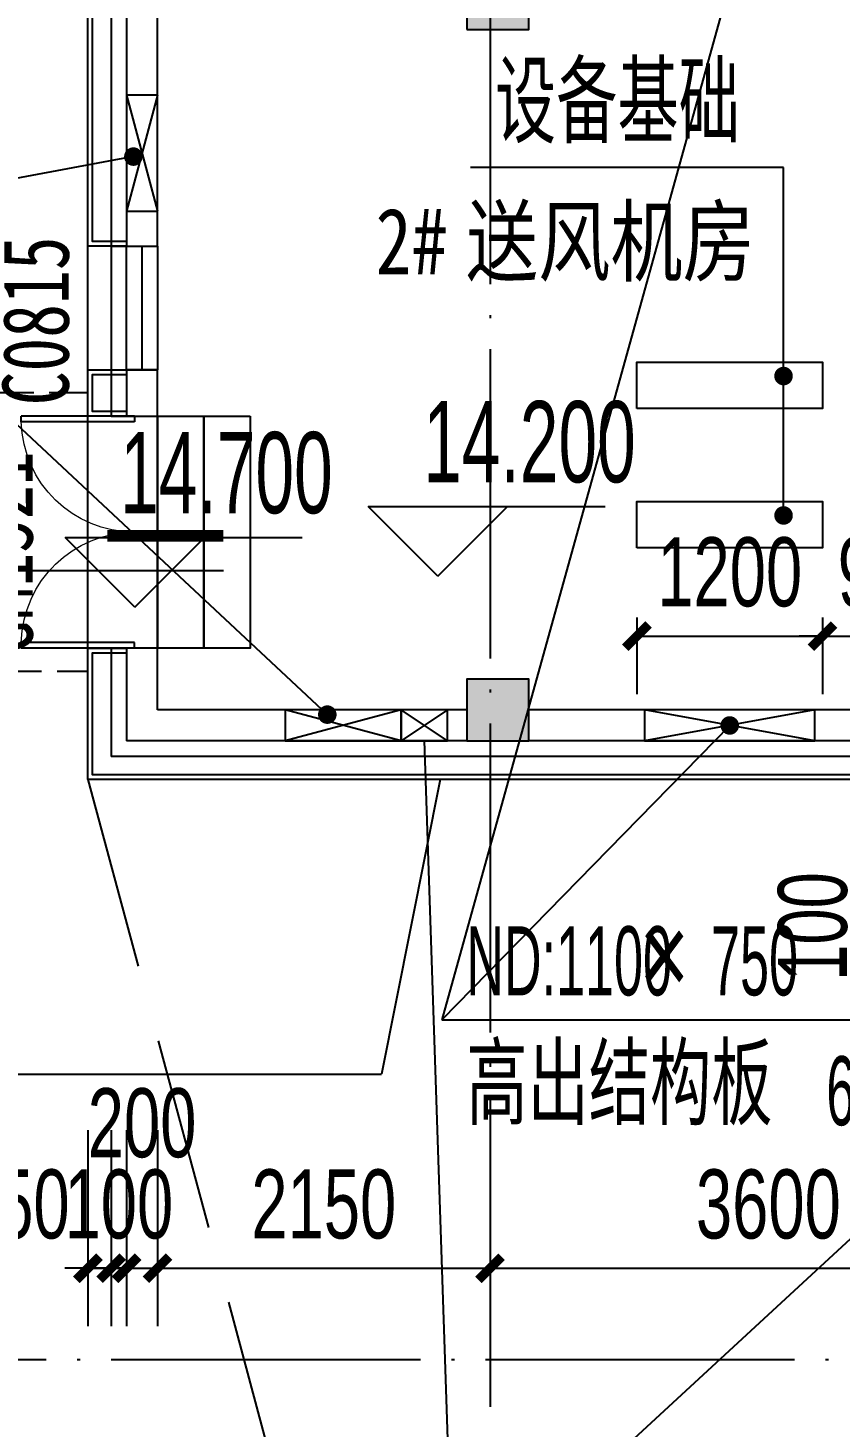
# Model space of a CAD drawing. Extents: x -409435 to 356702, y -107829 to 330904.
# Drawn here: x 101412 to 106663, y 274564 to 283610 of the extents above; entities that cross this region are included whole.
import ezdxf
from ezdxf.xclip import XClip

# ---------------------------------------------------------------- set-up
doc = ezdxf.new("R2010")
doc.units = 0
doc.header["$LTSCALE"] = 1000
doc.header["$MEASUREMENT"] = 0
doc.header["$XCLIPFRAME"] = 0
doc.linetypes.add('104-14# 核心筒$0$DOTE', pattern=[2.42, 2, -0.2, 0.02, -0.2])
doc.linetypes.add('X-104 14#平面$0$DASH', pattern=[0.35, 0.25, -0.1])
for name, color, linetype in [('01-标注_尺寸', 124, 'Continuous'), ('01-标注_符号', 200, 'Continuous'), ('02-TEXT_标注', 130, 'Continuous'), ('104-14# 核心筒$0$A_AXIS-轴线', 36, '104-14# 核心筒$0$DOTE'), ('PUB_HATCH', 8, 'Continuous'), ('X-104 14#平面$0$01-标注_标高', 200, 'Continuous'), ('X-104 14#平面$0$02-TEXT_房间', 7, 'Continuous'), ('X-104 14#平面$0$02-TEXT_标注', 130, 'Continuous'), ('X-104 14#平面$0$02-TEXT_门窗', 151, 'Continuous'), ('X-104 14#平面$0$A-C_玻璃幕墙', 140, 'Continuous'), ('X-104 14#平面$0$A-C_窗', 140, 'Continuous'), ('X-104 14#平面$0$A-C_门', 150, 'Continuous'), ('X-104 14#平面$0$A-O_分水线', 127, 'Continuous'), ('X-104 14#平面$0$A-O_屋面', 201, 'Continuous'), ('X-104 14#平面$0$A-O_散水', 134, 'Continuous'), ('X-104 14#平面$0$A-SUR_保温', 222, 'Continuous'), ('X-104 14#平面$0$A-SUR_看线', 231, 'Continuous'), ('X-104 14#平面$0$A-TECH_暖通', 6, 'Continuous'), ('X-104 14#平面$0$A-TECH_电气', 240, 'Continuous'), ('X-104 14#平面$0$A_STR-砌块墙', 121, 'Continuous'), ('X-104 14#平面$0$A_STR-砼柱', 51, 'Continuous')]:
    doc.layers.add(name, color=color, linetype=linetype)
doc.styles.add('_TCH_DIM', font='ros.shx', dxfattribs={"width": 0.8, "height": 2, "bigfont": 'jd.shx'})
doc.styles.add('_TCH_DIM_T3', font='ros.shx', dxfattribs={"width": 0.705882, "bigfont": 'jd.shx'})
doc.styles.add('X-104 14#平面$0$_TCH_DIM', font='ros.shx', dxfattribs={"width": 0.8, "bigfont": 'jd.shx'})
doc.styles.add('X-104 14#平面$0$_TCH_SPACE', font='STXIHEI_0.TTF', dxfattribs={"width": 0.8, "height": 5})
doc.styles.add('X-104 14#平面$0$_TCH_WINDOW', font='STXIHEI_0.TTF', dxfattribs={"width": 0.75, "height": 3.5})
doc.dimstyles.new('_TCH_ARCH&&150', dxfattribs={"dimtxt": 446.25, "dimasz": 150, "dimexe": 375, "dimexo": 450, "dimgap": 189.375, "dimtad": 1, "dimdec": 0, "dimzin": 0, "dimdsep": 46, "dimtxsty": '_TCH_DIM_T3', "dimblk": 'ARCHTICK', "dimcen": 0.09, "dimclrt": 7, "dimazin": 2, "dimtfac": 1, "dimtdec": 0, "dimtix": 1, "dimtmove": 2, "dimatfit": 3, "dimfxl": 0, "dimtolj": 1, "dimtzin": 0, "dimarcsym": 0})

# ---------------------------------------------------------------- blocks, each defined once
blk = doc.blocks.new('104-14# 核心筒')
at = {"layer": '104-14# 核心筒$0$A_AXIS-轴线'}
for p, q in [((104400, 317833.6), (104400, 259754.9)), ((-9370.1, 275000), (120259.9, 275000))]:
    blk.add_line(p, q, dxfattribs=at)
blk = doc.blocks.new('X-104 14#平面$0$0000')
for p in [(62676.7, 9721.2), (45350, 7816.9)]:
    blk.add_line(p, (62299.2, 7816.9))
blk = doc.blocks.new('*U419')
blk.add_lwpolyline([(200, 0), (200, 300), (0, 300), (0, 0), (200, 0), (0, 300), (0, 0), (200, 300)])
blk = doc.blocks.new('X-104 14#平面$0$dd')
at = {"layer": 'X-104 14#平面$0$A-TECH_电气', "rotation": 90}
blk.add_blockref('*U419', (104187.7, -20100), dxfattribs=at)
blk = doc.blocks.new('*U431')
blk.add_lwpolyline([(200, 0), (200, 1100), (0, 1100), (0, 0), (200, 0), (0, 1100), (0, 0), (200, 1100)])
blk = doc.blocks.new('*U433')
blk.add_lwpolyline([(200, 0), (200, 750), (0, 750), (0, 0), (200, 0), (0, 750), (0, 0), (200, 750)])
blk = doc.blocks.new('_FZH')
blk.add_lwpolyline([(-0.5, -0.5), (0.5, -0.5), (0.5, 0.5), (-0.5, 0.5)], close=True)
at = {"layer": 'PUB_HATCH'}
blk.add_solid([(-0.5, -0.5), (0.5, -0.5), (-0.5, 0.5), (0.5, 0.5)], dxfattribs=at)
blk = doc.blocks.new('X-104 14#平面$0$$DorLib2D$00000002')
for p, q in [((-0.5, 0), (-0.5, 0.4875)), ((-0.475, 0.4875), (-0.5, 0.4875)), ((-0.475, 0), (-0.475, 0.4875)), ((0.475, 0), (0.475, 0.4875)), ((0.475, 0.4875), (0.5, 0.4875)), ((0.5, 0), (0.5, 0.4875)), ((-0.5, 0), (-0.475, 0)), ((0.5, 0), (0.475, 0))]:
    blk.add_line(p, q)
at = {"lineweight": 13}
for centre, start, end in [((-0.4875, 0), 0, 88.53072), ((0.4875, 0), 91.46928, 180)]:
    blk.add_arc(centre, 0.4875, start, end, dxfattribs=at)
blk = doc.blocks.new('X-104 14#平面$0$$TCHSYS$WIN2D')
for p, q in [((-0.5, 0.5), (0.5, 0.5)), ((-0.5, 0.5), (-0.5, -0.5)), ((0.5, 0.5), (0.5, -0.5)), ((0.5, 0.167), (-0.5, 0.167)), ((0.5, -0.167), (-0.5, -0.167)), ((-0.5, -0.5), (0.5, -0.5))]:
    blk.add_line(p, q)
blk = doc.blocks.new('X-104 14#平面')
at = {"layer": 'X-104 14#平面$0$01-标注_标高'}
for p, q in [((104062.4, 280065.1), (103612.4, 280515.1)), ((103612.4, 280515.1), (105144.3, 280515.1)), ((104062.4, 280065.1), (104512.4, 280515.1)), ((102102.8, 279865.1), (101652.8, 280315.1)), ((101652.8, 280315.1), (103184.7, 280315.1)), ((102102.8, 279865.1), (102552.8, 280315.1))]:
    blk.add_line(p, q, dxfattribs=at)
at = {"layer": 'X-104 14#平面$0$02-TEXT_标注', "linetype": 'X-104 14#平面$0$DASH', "ltscale": 5}
blk.add_lwpolyline([(101800, 278750), (110552.4, 246198.1)], dxfattribs=at)
at = {"layer": 'X-104 14#平面$0$A-C_玻璃幕墙'}
for points in [[(102050, 282200), (101800, 282200), (101800, 284250), (107750, 284250), (107750, 284000)], [(102050, 282230), (101830, 282230), (101830, 284220), (107720, 284220), (107720, 284000)], [(102050, 281100), (101800, 281100), (101800, 281400), (102050, 281400)], [(102050, 281130), (101830, 281130), (101830, 281370), (102050, 281370)], [(108000, 279000), (108000, 278750), (101800, 278750), (101800, 279600), (102050, 279600)], [(107970, 279000), (107970, 278780), (101830, 278780), (101830, 279570), (102050, 279570)]]:
    blk.add_lwpolyline(points, dxfattribs=at)
at = {"layer": 'X-104 14#平面$0$A-C_门'}
blk.add_line((102250, 281100), (102250, 279600), dxfattribs=at)
for points in [[(102550, 281100), (102550, 279600), (102250, 279600), (102250, 281100)], [(102850, 281100), (102850, 279600), (102550, 279600), (102550, 281100)]]:
    blk.add_lwpolyline(points, close=True, dxfattribs=at)
at = {"layer": 'X-104 14#平面$0$A-O_屋面', "linetype": 'X-104 14#平面$0$DASH'}
blk.add_lwpolyline([(101800, 281250), (100900, 281250), (100900, 279450), (101800, 279450)], dxfattribs=at)
at = {"layer": 'X-104 14#平面$0$A-O_散水'}
for points in [[(105350, 281149.1), (105350, 281449.1), (106550, 281449.1), (106550, 281149.1)], [(105350, 280247.7), (105350, 280547.7), (106550, 280547.7), (106550, 280247.7)]]:
    blk.add_lwpolyline(points, close=True, dxfattribs=at)
at = {"layer": 'X-104 14#平面$0$A-SUR_保温'}
for p, q in [((101950, 284100), (101950, 282200)), ((101950, 282200), (102050, 282200)), ((101950, 281400), (102050, 281400)), ((101950, 281400), (101950, 281100)), ((101950, 281100), (102050, 281100)), ((101950, 279600), (102050, 279600)), ((101950, 279600), (101950, 278900)), ((104400, 278900), (101950, 278900)), ((107450, 278900), (104400, 278900))]:
    blk.add_line(p, q, dxfattribs=at)
at = {"layer": 'X-104 14#平面$0$A-SUR_看线'}
for p, q in [((101800, 281400), (101800, 282200)), ((101800, 279600), (101800, 281100))]:
    blk.add_line(p, q, dxfattribs=at)
at = {"layer": 'X-104 14#平面$0$A_STR-砌块墙'}
for p, q in [((102050, 284000), (102050, 282200)), ((102250, 282200), (102250, 283800)), ((102050, 282200), (102250, 282200)), ((102050, 281400), (102050, 281100)), ((102250, 281400), (102050, 281400)), ((102250, 281100), (102250, 281400)), ((102050, 281100), (102250, 281100)), ((102250, 279600), (102050, 279600)), ((102050, 279600), (102050, 279000)), ((102250, 279200), (102250, 279600)), ((104250, 279200), (102250, 279200)), ((107450, 279200), (104650, 279200)), ((104250, 279000), (102050, 279000)), ((107450, 279000), (104650, 279000))]:
    blk.add_line(p, q, dxfattribs=at)
ref = blk.add_blockref('104-14# 核心筒', (0, 0))
XClip(ref).set_block_clipping_path([(-38664.3623821461, -25500), (139216.5485069363, 330900)])
blk.add_blockref('X-104 14#平面$0$dd', (-62.7, 299100))
at = {"layer": 'X-104 14#平面$0$A-C_窗'}
ref = blk.add_blockref('X-104 14#平面$0$$TCHSYS$WIN2D', (102100, 281800), dxfattribs=dict(at, xscale=800, yscale=-300, zscale=300, rotation=270))
ref.add_attrib('A', 'C0815', (101675.8, 281170), dxfattribs={"layer": 'X-104 14#平面$0$02-TEXT_门窗', "height": 428.14, "rotation": 90, "style": 'X-104 14#平面$0$_TCH_WINDOW', "width": 0.75})
at = {"layer": 'X-104 14#平面$0$A-C_门'}
ref = blk.add_blockref('X-104 14#平面$0$$DorLib2D$00000002', (102100, 280350), dxfattribs=dict(at, xscale=1500, yscale=-1500, zscale=300, rotation=270))
ref.add_attrib('A', 'GM1521', (101442.3, 279561), dxfattribs={"layer": 'X-104 14#平面$0$02-TEXT_门窗', "height": 428.14, "rotation": 90, "style": 'X-104 14#平面$0$_TCH_WINDOW', "width": 0.75})
at = {"layer": 'X-104 14#平面$0$A-O_分水线'}
blk.add_blockref('X-104 14#平面$0$0000', (41400, 269028.8), dxfattribs=at)
at = {"layer": 'X-104 14#平面$0$A-TECH_暖通'}
for name, p, rotation in [('*U433', (102250, 283175), 180), ('*U433', (103825, 279000), 90), ('*U431', (106500, 279000), 90)]:
    blk.add_blockref(name, p, dxfattribs=dict(at, rotation=rotation))
at = {"layer": 'X-104 14#平面$0$A_STR-砼柱', "xscale": 400, "yscale": 400, "zscale": 400}
for p in [(104450, 283800), (104450, 279200)]:
    blk.add_blockref('_FZH', p, dxfattribs=at)
at = {"layer": 'X-104 14#平面$0$02-TEXT_房间', "style": 'X-104 14#平面$0$_TCH_SPACE', "width": 0.8}
for s, p in [('2#', (103659.8, 282016.5)), ('送风机房', (104244, 282016.5))]:
    blk.add_text(s, height=428.14, dxfattribs=at).set_placement(p)
at = {"layer": 'X-104 14#平面$0$02-TEXT_标注', "style": 'X-104 14#平面$0$_TCH_DIM', "width": 0.64}
for s, p in [('14.200', (103968.1, 280672.6)), ('14.700', (102008.5, 280472.6))]:
    blk.add_text(s, height=525, dxfattribs=at).set_placement(p)
blk = doc.blocks.new('ddcc')
at = {"layer": '01-标注_符号'}
for p in [(103975, 279000), (109500, 278336.7)]:
    blk.add_line(p, (104161.5, 273410.3), dxfattribs=at)
blk = doc.blocks.new('_ArchTick')
at = {"color": 0, "linetype": 'ByBlock', "const_width": 0.4}
blk.add_lwpolyline([(-0.5, -0.5), (0.5, 0.5)], dxfattribs=at)
blk = doc.blocks.new('*D883')
at = {"layer": '01-标注_尺寸', "color": 0, "lineweight": -2, "transparency": 16777216}
for p, q in [((101800, 276483.4), (101800, 275215.4)), ((101950, 276483.4), (101950, 275215.4)), ((101800, 275590.4), (101650, 275590.4)), ((101800, 275590.4), (101950, 275590.4)), ((101950, 275590.4), (102100, 275590.4))]:
    blk.add_line(p, q, dxfattribs=at)
at = {"layer": 'Defpoints', "color": 0, "transparency": 16777216}
for p in [(101800, 276933.4), (101950, 276933.4), (101950, 275590.4)]:
    blk.add_point(p, dxfattribs=at)
at = {"layer": '01-标注_尺寸', "color": 0, "lineweight": -2, "transparency": 16777216, "xscale": 150, "yscale": 150, "zscale": 150}
blk.add_blockref('_ArchTick', (101800, 275590.4), dxfattribs=at)
at = {"layer": '01-标注_尺寸', "color": 0, "lineweight": -2, "transparency": 16777216, "xscale": 150, "yscale": 150, "zscale": 150, "rotation": 180}
blk.add_blockref('_ArchTick', (101950, 275590.4), dxfattribs=at)
at = {"layer": '01-标注_尺寸', "color": 7, "transparency": 16777216, "insert": (101330.2, 276002.9), "char_height": 446.25, "attachment_point": 5, "style": '_TCH_DIM_T3'}
blk.add_mtext('\\A1;150', dxfattribs=at)
blk = doc.blocks.new('*D884')
at = {"layer": '01-标注_尺寸', "color": 0, "lineweight": -2, "transparency": 16777216}
for p, q in [((101950, 276483.4), (101950, 275215.4)), ((102050, 276483.4), (102050, 275215.4)), ((101950, 275590.4), (101800, 275590.4)), ((101950, 275590.4), (102050, 275590.4)), ((102050, 275590.4), (102200, 275590.4))]:
    blk.add_line(p, q, dxfattribs=at)
at = {"layer": 'Defpoints', "color": 0, "transparency": 16777216}
for p in [(101950, 276933.4), (102050, 276933.4), (102050, 275590.4)]:
    blk.add_point(p, dxfattribs=at)
at = {"layer": '01-标注_尺寸', "color": 0, "lineweight": -2, "transparency": 16777216, "xscale": 150, "yscale": 150, "zscale": 150}
blk.add_blockref('_ArchTick', (101950, 275590.4), dxfattribs=at)
at = {"layer": '01-标注_尺寸', "color": 0, "lineweight": -2, "transparency": 16777216, "xscale": 150, "yscale": 150, "zscale": 150, "rotation": 180}
blk.add_blockref('_ArchTick', (102050, 275590.4), dxfattribs=at)
at = {"layer": '01-标注_尺寸', "color": 7, "transparency": 16777216, "insert": (102000, 276002.9), "char_height": 446.25, "attachment_point": 5, "style": '_TCH_DIM_T3'}
blk.add_mtext('\\A1;100', dxfattribs=at)
blk = doc.blocks.new('*D885')
at = {"layer": '01-标注_尺寸', "color": 0, "lineweight": -2, "transparency": 16777216}
for p, q in [((102050, 276483.4), (102050, 275215.4)), ((102250, 276483.4), (102250, 275215.4)), ((102050, 275590.4), (101900, 275590.4)), ((102050, 275590.4), (102250, 275590.4)), ((102250, 275590.4), (102400, 275590.4))]:
    blk.add_line(p, q, dxfattribs=at)
at = {"layer": 'Defpoints', "color": 0, "transparency": 16777216}
for p in [(102050, 276933.4), (102250, 276933.4), (102250, 275590.4)]:
    blk.add_point(p, dxfattribs=at)
at = {"layer": '01-标注_尺寸', "color": 0, "lineweight": -2, "transparency": 16777216, "xscale": 150, "yscale": 150, "zscale": 150}
blk.add_blockref('_ArchTick', (102050, 275590.4), dxfattribs=at)
at = {"layer": '01-标注_尺寸', "color": 0, "lineweight": -2, "transparency": 16777216, "xscale": 150, "yscale": 150, "zscale": 150, "rotation": 180}
blk.add_blockref('_ArchTick', (102250, 275590.4), dxfattribs=at)
at = {"layer": '01-标注_尺寸', "color": 7, "transparency": 16777216, "insert": (102150, 276527.9), "char_height": 446.25, "attachment_point": 5, "style": '_TCH_DIM_T3'}
blk.add_mtext('\\A1;200', dxfattribs=at)
blk = doc.blocks.new('*D886')
at = {"layer": '01-标注_尺寸', "color": 0, "lineweight": -2, "transparency": 16777216}
for p, q in [((102250, 276483.4), (102250, 275215.4)), ((104400, 276483.4), (104400, 275215.4)), ((102250, 275590.4), (104400, 275590.4))]:
    blk.add_line(p, q, dxfattribs=at)
at = {"layer": 'Defpoints', "color": 0, "transparency": 16777216}
for p in [(102250, 276933.4), (104400, 276933.4), (104400, 275590.4)]:
    blk.add_point(p, dxfattribs=at)
at = {"layer": '01-标注_尺寸', "color": 0, "lineweight": -2, "transparency": 16777216, "xscale": 150, "yscale": 150, "zscale": 150, "rotation": 180}
blk.add_blockref('_ArchTick', (102250, 275590.4), dxfattribs=at)
at = {"layer": '01-标注_尺寸', "color": 0, "lineweight": -2, "transparency": 16777216, "xscale": 150, "yscale": 150, "zscale": 150}
blk.add_blockref('_ArchTick', (104400, 275590.4), dxfattribs=at)
at = {"layer": '01-标注_尺寸', "color": 7, "transparency": 16777216, "insert": (103325, 276002.9), "char_height": 446.25, "attachment_point": 5, "style": '_TCH_DIM_T3'}
blk.add_mtext('\\A1;2150', dxfattribs=at)
blk = doc.blocks.new('*D887')
at = {"layer": '01-标注_尺寸', "color": 0, "lineweight": -2, "transparency": 16777216}
for p, q in [((104400, 276483.4), (104400, 275215.4)), ((108000, 276483.4), (108000, 275215.4)), ((104400, 275590.4), (108000, 275590.4))]:
    blk.add_line(p, q, dxfattribs=at)
at = {"layer": 'Defpoints', "color": 0, "transparency": 16777216}
for p in [(104400, 276933.4), (108000, 276933.4), (108000, 275590.4)]:
    blk.add_point(p, dxfattribs=at)
at = {"layer": '01-标注_尺寸', "color": 0, "lineweight": -2, "transparency": 16777216, "xscale": 150, "yscale": 150, "zscale": 150, "rotation": 180}
blk.add_blockref('_ArchTick', (104400, 275590.4), dxfattribs=at)
at = {"layer": '01-标注_尺寸', "color": 0, "lineweight": -2, "transparency": 16777216, "xscale": 150, "yscale": 150, "zscale": 150}
blk.add_blockref('_ArchTick', (108000, 275590.4), dxfattribs=at)
at = {"layer": '01-标注_尺寸', "color": 7, "transparency": 16777216, "insert": (106200, 276002.9), "char_height": 446.25, "attachment_point": 5, "style": '_TCH_DIM_T3'}
blk.add_mtext('\\A1;3600', dxfattribs=at)
blk = doc.blocks.new('*D2459')
at = {"layer": '01-标注_尺寸', "color": 0, "lineweight": -2, "transparency": 16777216}
for p, q in [((107425.7, 277850), (107425.7, 278000)), ((109050, 277850), (107050.7, 277850)), ((107425.7, 277750), (107425.7, 277850)), ((109050, 277750), (107050.7, 277750)), ((107425.7, 277750), (107425.7, 277600))]:
    blk.add_line(p, q, dxfattribs=at)
at = {"layer": 'Defpoints', "color": 0, "transparency": 16777216}
for p in [(107425.7, 277850), (109500, 277850), (109500, 277750)]:
    blk.add_point(p, dxfattribs=at)
at = {"layer": '01-标注_尺寸', "color": 0, "lineweight": -2, "transparency": 16777216, "xscale": 150, "yscale": 150, "zscale": 150}
for p, rotation in [((107425.7, 277850), 270), ((107425.7, 277750), 90)]:
    blk.add_blockref('_ArchTick', p, dxfattribs=dict(at, rotation=rotation))
at = {"layer": '01-标注_尺寸', "color": 7, "transparency": 16777216, "insert": (106488.2, 277800), "char_height": 446.25, "attachment_point": 5, "rotation": 90, "style": '_TCH_DIM_T3'}
blk.add_mtext('\\A1;100', dxfattribs=at)
blk = doc.blocks.new('*D2575')
at = {"layer": '01-标注_尺寸', "color": 0, "lineweight": -2, "transparency": 16777216}
for p, q in [((106550, 279797.7), (106550, 279302.9)), ((107450, 279797.7), (107450, 279302.9)), ((106550, 279677.9), (106400, 279677.9)), ((106550, 279677.9), (107450, 279677.9)), ((107450, 279677.9), (107600, 279677.9))]:
    blk.add_line(p, q, dxfattribs=at)
at = {"layer": 'Defpoints', "color": 0, "transparency": 16777216}
for p in [(106550, 280247.7), (107450, 280247.7), (107450, 279677.9)]:
    blk.add_point(p, dxfattribs=at)
at = {"layer": '01-标注_尺寸', "color": 0, "lineweight": -2, "transparency": 16777216, "xscale": 150, "yscale": 150, "zscale": 150}
blk.add_blockref('_ArchTick', (106550, 279677.9), dxfattribs=at)
at = {"layer": '01-标注_尺寸', "color": 0, "lineweight": -2, "transparency": 16777216, "xscale": 150, "yscale": 150, "zscale": 150, "rotation": 180}
blk.add_blockref('_ArchTick', (107450, 279677.9), dxfattribs=at)
at = {"layer": '01-标注_尺寸', "color": 7, "transparency": 16777216, "insert": (107000, 280090.4), "char_height": 446.25, "attachment_point": 5, "style": '_TCH_DIM_T3'}
blk.add_mtext('\\A1;900', dxfattribs=at)
blk = doc.blocks.new('*D2576')
at = {"layer": '01-标注_尺寸', "color": 0, "lineweight": -2, "transparency": 16777216}
for p, q in [((105350, 279797.7), (105350, 279302.9)), ((106550, 279797.7), (106550, 279302.9)), ((105350, 279677.9), (106550, 279677.9))]:
    blk.add_line(p, q, dxfattribs=at)
at = {"layer": 'Defpoints', "color": 0, "transparency": 16777216}
for p in [(105350, 280247.7), (106550, 280247.7), (106550, 279677.9)]:
    blk.add_point(p, dxfattribs=at)
at = {"layer": '01-标注_尺寸', "color": 0, "lineweight": -2, "transparency": 16777216, "xscale": 150, "yscale": 150, "zscale": 150, "rotation": 180}
blk.add_blockref('_ArchTick', (105350, 279677.9), dxfattribs=at)
at = {"layer": '01-标注_尺寸', "color": 0, "lineweight": -2, "transparency": 16777216, "xscale": 150, "yscale": 150, "zscale": 150}
blk.add_blockref('_ArchTick', (106550, 279677.9), dxfattribs=at)
at = {"layer": '01-标注_尺寸', "color": 7, "transparency": 16777216, "insert": (105950, 280090.4), "char_height": 446.25, "attachment_point": 5, "style": '_TCH_DIM_T3'}
blk.add_mtext('\\A1;1200', dxfattribs=at)

msp = doc.modelspace()

# ---------------------------------------------------------------- linework, layer by layer
at = {"layer": '01-标注_符号'}
for p, q in [((105950, 283900), (104089.3, 277197.5)), ((102093.8, 282778.4), (99916.3, 282373.4)), ((106298.2, 282707.4), (104274.4, 282707.4)), ((106298.2, 280457.9), (106298.2, 282707.4)), ((106298.2, 281359.3), (106298.2, 282707.4)), ((103347.9, 279170), (99916.3, 282373.4)), ((102675.6, 280100.3), (99801.4, 280100.3)), ((105950, 279100), (104089.3, 277197.5)), ((104089.3, 277197.5), (107176.3, 277197.5))]:
    msp.add_line(p, q, dxfattribs=at)
at = {"layer": '01-标注_符号', "const_width": 60}
for points in [[(102123.3, 282783.9, 1), (102064.3, 282772.9, 1)], [(106298.2, 281329.3, 1), (106298.2, 281389.3, 1)], [(106298.2, 280427.9, 1), (106298.2, 280487.9, 1)], [(103369.8, 279149.6, 1), (103325.9, 279190.5, 1)], [(105971, 279121.4, 1), (105929, 279078.6, 1)]]:
    msp.add_lwpolyline(points, format="xyb", close=True, dxfattribs=at)
at = {"layer": '01-标注_符号', "const_width": 75}
msp.add_lwpolyline([(102675.6, 280325.3), (101925.6, 280325.3)], dxfattribs=at)

# ---------------------------------------------------------------- block references
for name in ['X-104 14#平面', 'ddcc']:
    msp.add_blockref(name, (0, 0))

# ---------------------------------------------------------------- texts
at = {"layer": '02-TEXT_标注', "style": '_TCH_DIM'}
for s, height, width, p in [('设备基础', 520.93, 0.8, (104431.9, 282864.9)), ('ND:1100', 446.25, 0.564706, (104246.8, 277355)), ('×', 520.9, 0.8, (105364, 277355)), ('750', 446.25, 0.564706, (105829.6, 277355)), ('高出结构板', 520.93, 0.8, (104246.8, 276515)), ('600', 446.25, 0.564706, (106574.7, 276515))]:
    msp.add_text(s, height=height, dxfattribs=dict(at, width=width)).set_placement(p)

# ---------------------------------------------------------------- dimensions: what is measured, and where the dimension line sits
at = {"layer": '01-标注_尺寸'}
for p1, p2, distance, picture, middle in [((105350, 280247.7), (106550, 280247.7), -569.7, '*D2576', (105950, 280090.4)), ((106550, 280247.7), (107450, 280247.7), -569.7, '*D2575', (107000, 280090.4)), ((101950, 276933.4), (102050, 276933.4), -1343, '*D884', (102000, 276002.9)), ((102250, 276933.4), (104400, 276933.4), -1343, '*D886', (103325, 276002.9)), ((104400, 276933.4), (108000, 276933.4), -1343, '*D887', (106200, 276002.9))]:
    dim = msp.add_aligned_dim(p1=p1, p2=p2, distance=distance, dimstyle='_TCH_ARCH&&150', dxfattribs=at)
    dim.commit()
    dim.dimension.update_dxf_attribs({"geometry": picture, "text_midpoint": middle})
for base, p1, p2, angle, picture, middle in [((107425.7, 277850), (109500, 277750), (109500, 277850), 90, '*D2459', (106488.2, 277800)), ((101950, 275590.4), (101800, 276933.4), (101950, 276933.4), 360, '*D883', (101330.2, 276002.9)), ((102250, 275590.4), (102050, 276933.4), (102250, 276933.4), 360, '*D885', (102150, 276527.9))]:
    dim = msp.add_linear_dim(base=base, p1=p1, p2=p2, angle=angle, dimstyle='_TCH_ARCH&&150', dxfattribs=at)
    dim.commit()
    dim.dimension.update_dxf_attribs({"geometry": picture, "text_midpoint": middle, "dimtype": 161})

doc.saveas('drawing.dxf')
